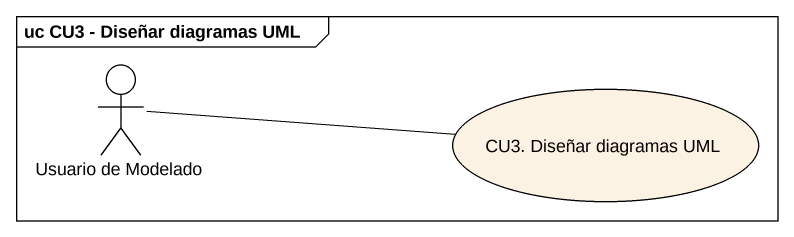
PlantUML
@startuml
mainframe uc CU3 - Diseñar diagramas UML
actor "Usuario de Modelado" as Usuario_de_Modelado
usecase "CU3. Diseñar diagramas UML" as CU3_Diseñar_diagramas_UML
Usuario_de_Modelado -right- CU3_Diseñar_diagramas_UML
Usuario_de_Modelado -right- CU3_Diseñar_diagramas_UML
@enduml
